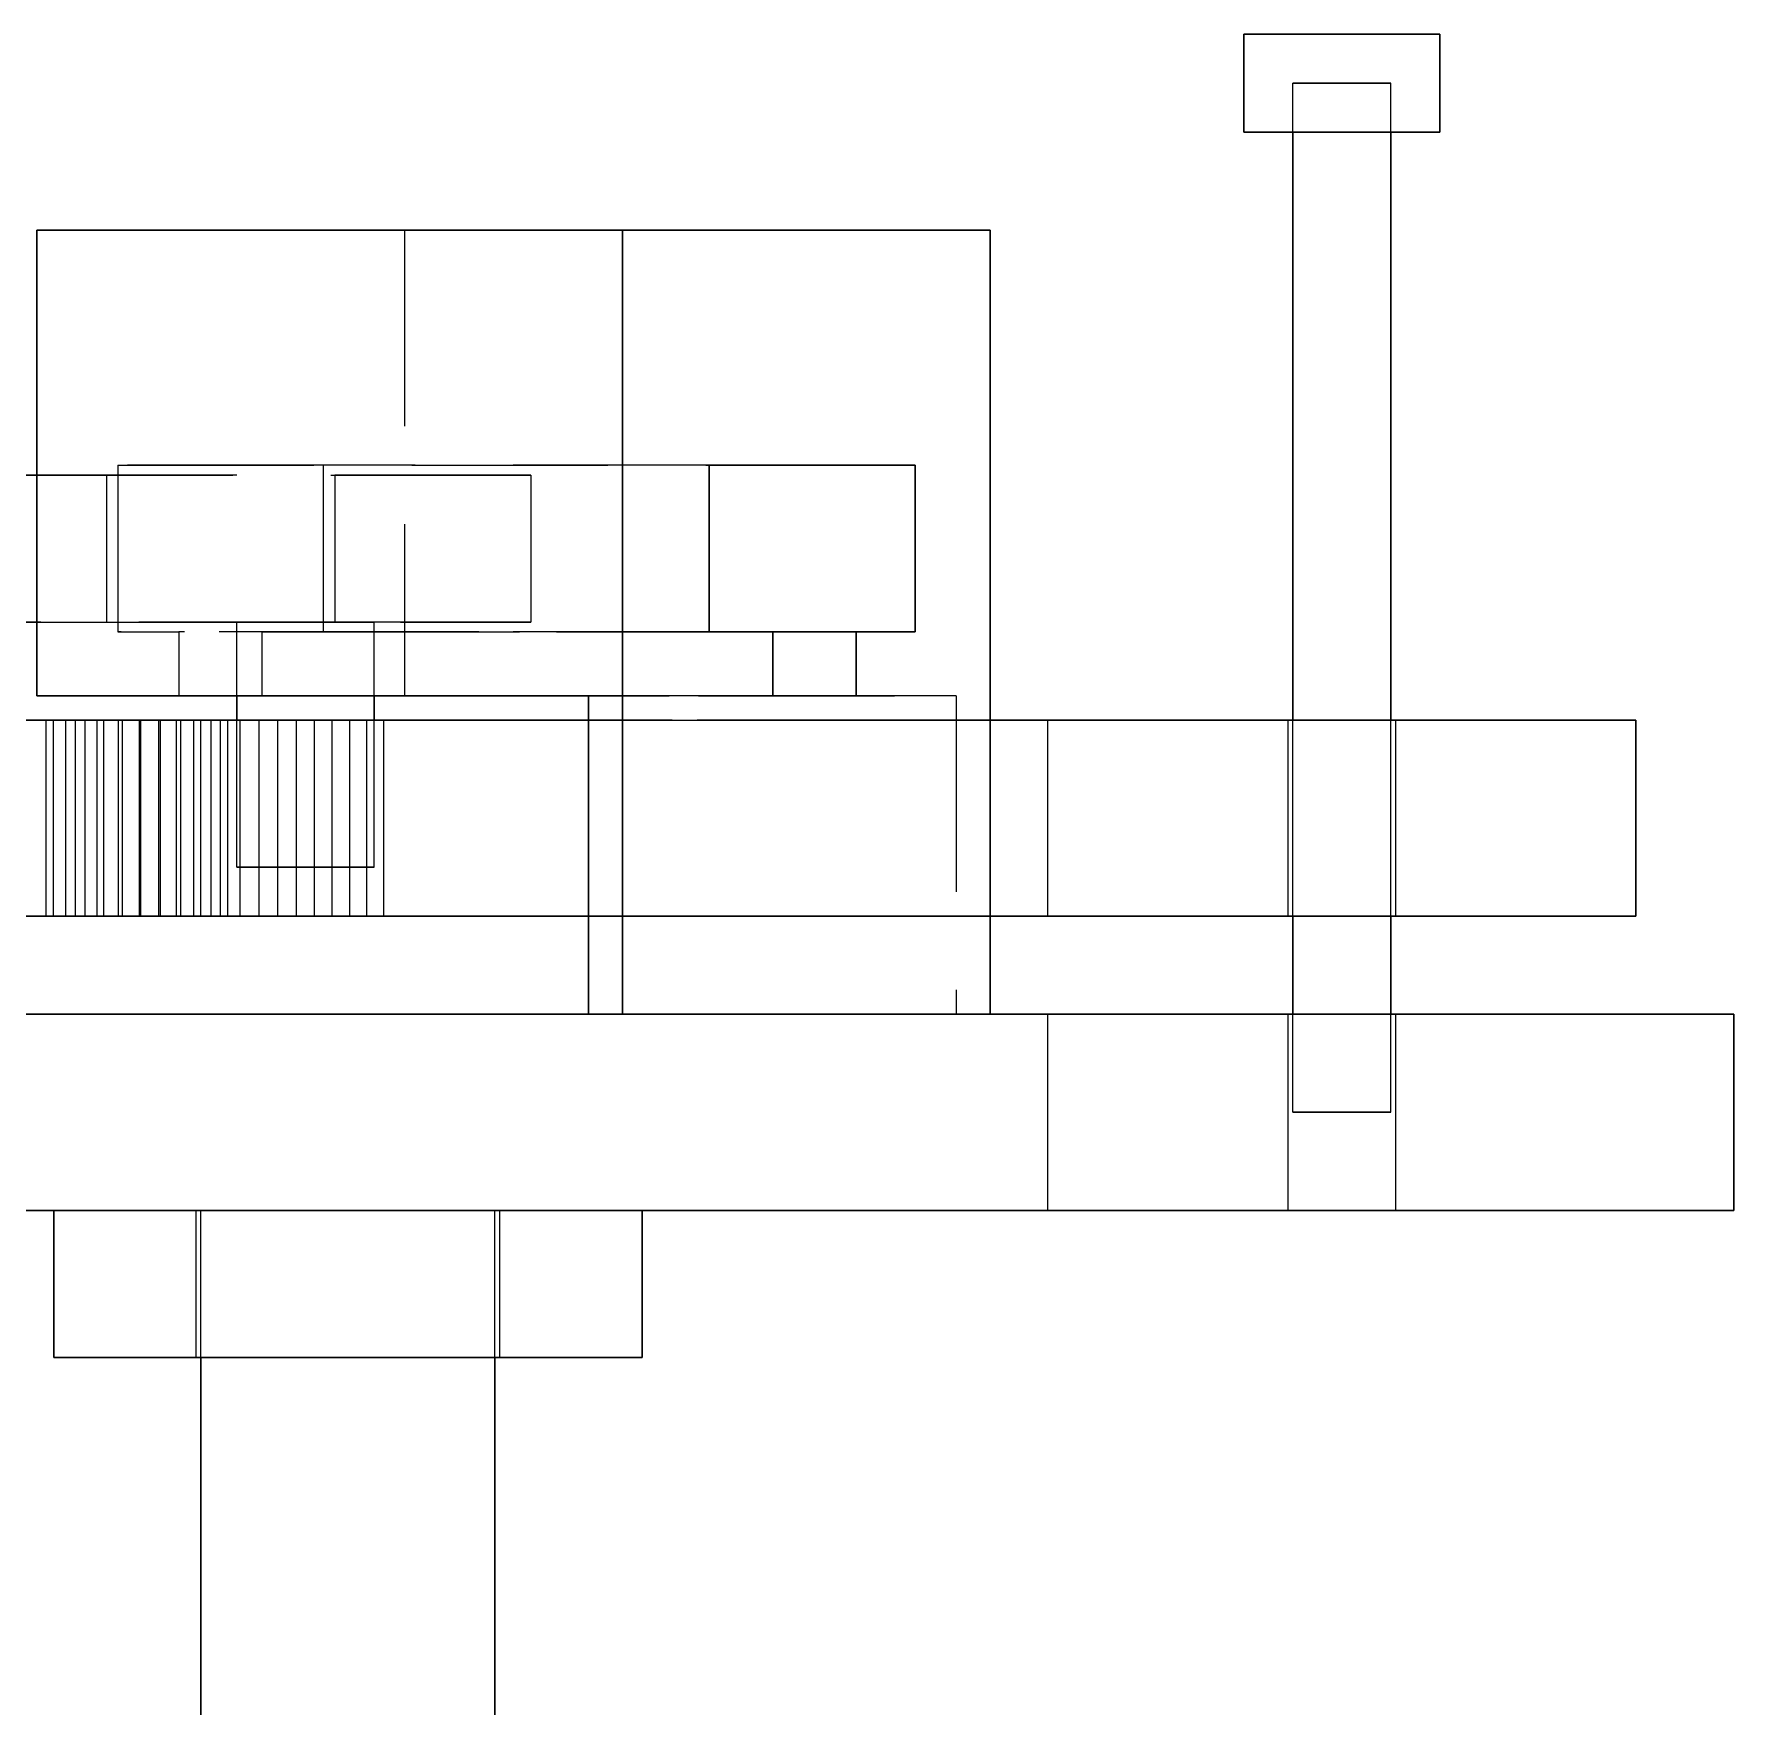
# Model space of a CAD drawing. Header units: millimetres. Extents: x 7 to 631, y -50 to 413.
# Drawn here: x 380.66 to 398, y 208.93 to 226 of the extents above; entities that cross this region are included whole.
import ezdxf

# ---------------------------------------------------------------- set-up
doc = ezdxf.new("R2010")
doc.units = ezdxf.units.MM
doc.linetypes.add('DASHED_STD', pattern=[3, 2, -1])
doc.layers.add('HIDDEN', color=7, linetype='DASHED_STD', lineweight=13)
doc.layers.add('VISIBLE', color=7, linetype='Continuous', lineweight=30)

msp = doc.modelspace()

# ---------------------------------------------------------------- linework, layer by layer
at = {"layer": 'HIDDEN'}
for points in [[(394, 226), (393.888035, 226), (393.77748, 226), (393.66972, 226), (393.566115, 226), (393.46797, 226), (393.37651, 226), (393.292895, 226), (393.21817, 226), (393.153275, 226), (393.09903, 226), (393.056115, 226), (393.02507, 226), (393.00629, 226), (393, 226)], [(395, 226), (394.99371, 226), (394.97493, 226), (394.943885, 226), (394.90097, 226), (394.846725, 226), (394.78183, 226), (394.707105, 226), (394.62349, 226), (394.53203, 226), (394.433885, 226), (394.33028, 226), (394.22252, 226), (394.111965, 226), (394, 226)], [(394, 225.5), (393.94402, 225.5), (393.88874, 225.5), (393.83486, 225.5), (393.78306, 225.5), (393.733985, 225.5), (393.688255, 225.5), (393.646445, 225.5), (393.609085, 225.5), (393.57664, 225.5), (393.549515, 225.5), (393.52806, 225.5), (393.512535, 225.5), (393.503145, 225.5), (393.5, 225.5)], [(393.5, 225.5), (393.512535, 225.5), (393.549515, 225.5), (393.609085, 225.5), (393.688255, 225.5), (393.78306, 225.5), (393.88874, 225.5), (394, 225.5), (394.11126, 225.5), (394.21694, 225.5), (394.311745, 225.5), (394.390915, 225.5), (394.450485, 225.5), (394.487465, 225.5), (394.5, 225.5)], [(393.5, 225), (393.5, 225.5)], [(394.5, 225.5), (394.496855, 225.5), (394.487465, 225.5), (394.47194, 225.5), (394.450485, 225.5), (394.42336, 225.5), (394.390915, 225.5), (394.353555, 225.5), (394.311745, 225.5), (394.266015, 225.5), (394.21694, 225.5), (394.16514, 225.5), (394.11126, 225.5), (394.05598, 225.5), (394, 225.5)], [(394.5, 225), (394.5, 225.5)], [(393, 225), (393.00629, 225), (393.02507, 225), (393.056115, 225), (393.09903, 225), (393.153275, 225), (393.21817, 225), (393.292895, 225), (393.37651, 225), (393.46797, 225), (393.566115, 225), (393.66972, 225), (393.77748, 225), (393.888035, 225), (394, 225)], [(394, 225), (394.111965, 225), (394.22252, 225), (394.33028, 225), (394.433885, 225), (394.53203, 225), (394.62349, 225), (394.707105, 225), (394.78183, 225), (394.846725, 225), (394.90097, 225), (394.943885, 225), (394.97493, 225), (394.99371, 225), (395, 225)], [(384.4346, 224), (380.6846, 224)], [(384.4346, 224), (384.4346, 219.25)], [(390.409725, 224), (384.4346, 224)], [(381.394535, 221.5), (379.394535, 221.5)], [(380.6846, 221.5), (383.724665, 221.5)], [(385.724665, 221.5), (381.394535, 221.5)], [(381.394535, 221.5), (381.394535, 220)], [(381.5096, 221.6), (387.54449, 221.6)], [(383.6096, 221.6), (381.5096, 221.6)], [(381.5096, 221.6), (381.5096, 219.9)], [(387.54449, 221.6), (383.6096, 221.6)], [(383.6096, 219.9), (383.6096, 221.6)], [(383.724665, 221.5), (385.724665, 221.5)], [(383.724665, 221.5), (383.724665, 220)], [(385.724665, 221.5), (385.724665, 220)], [(379.394535, 220), (381.394535, 220)], [(383.724665, 220), (380.6846, 220)], [(381.394535, 220), (385.724665, 220)], [(383.425625, 220), (383.34725, 220), (383.26986, 220), (383.19443, 220), (383.121905, 220), (383.053205, 220), (382.989185, 220), (382.93065, 220), (382.878345, 220), (382.83292, 220), (382.79495, 220), (382.76491, 220), (382.743175, 220), (382.730025, 220), (382.725625, 220)], [(382.725625, 220), (382.743175, 220), (382.79495, 220), (382.878345, 220), (382.989185, 220), (383.121905, 220), (383.26986, 220), (383.425625, 220), (383.58139, 220), (383.729345, 220), (383.86207, 220), (383.97291, 220), (384.056305, 220), (384.108075, 220), (384.125625, 220)], [(382.725625, 219.25), (382.725625, 220)], [(384.125625, 220), (384.121225, 220), (384.108075, 220), (384.086345, 220), (384.056305, 220), (384.018335, 220), (383.97291, 220), (383.9206, 220), (383.86207, 220), (383.79805, 220), (383.729345, 220), (383.65682, 220), (383.58139, 220), (383.504, 220), (383.425625, 220)], [(385.724665, 220), (383.724665, 220)], [(384.125625, 219.25), (384.125625, 220)], [(381.5096, 219.9), (382.1346, 219.9)], [(387.54449, 219.9), (381.5096, 219.9)], [(382.1346, 219.9), (382.1346, 219.25)], [(388.19231, 219.9), (382.1346, 219.9)], [(382.9846, 219.9), (383.6096, 219.9)], [(382.9846, 219.9), (388.19231, 219.9)], [(382.9846, 219.25), (382.9846, 219.9)], [(383.6096, 219.9), (389.64449, 219.9)], [(380.6846, 219.25), (382.1346, 219.25)], [(382.1346, 219.25), (387.763765, 219.25)], [(384.125625, 219.25), (382.9846, 219.25)], [(382.9846, 219.25), (384.4346, 219.25)], [(384.4346, 219.25), (390.063765, 219.25)], [(388.19231, 219.25), (386.313765, 219.25)], [(387.763765, 219.25), (386.313765, 219.25)], [(387.763765, 219.25), (388.19231, 219.25)], [(388.613765, 219.25), (387.763765, 219.25)], [(390.063765, 219.25), (388.613765, 219.25)], [(389.04231, 219.25), (388.613765, 219.25)], [(390.063765, 219.25), (390.063765, 216)], [(391, 219), (389.42046, 219), (384.76104, 219), (377.255385, 219), (367.27986, 219), (355.334675, 219), (342.01882, 219), (328, 219), (313.98118, 219), (300.665325, 219), (288.72014, 219), (278.744615, 219), (271.23896, 219), (266.57954, 219), (265, 219)], [(397, 219), (396.56614, 219), (395.270025, 219), (393.12795, 219), (390.16685, 219), (386.42397, 219), (381.94637, 219), (376.79037, 219), (371.020795, 219), (364.710215, 219), (357.93798, 219), (350.789255, 219), (343.353945, 219), (335.72555, 219), (328, 219)], [(328, 219), (335.05376, 219), (342.01882, 219), (348.80758, 219), (355.334675, 219), (361.51802, 219), (367.27986, 219), (372.547725, 219), (377.255385, 219), (381.343625, 219), (384.76104, 219), (387.46465, 219), (389.42046, 219), (390.60387, 219), (391, 219)], [(380.57275, 219), (380.57886, 219), (380.586345, 219), (380.59518, 219), (380.60536, 219), (380.616865, 219), (380.62967, 219), (380.64376, 219), (380.6591, 219), (380.675675, 219), (380.69345, 219), (380.71239, 219), (380.73247, 219), (380.75365, 219), (380.775895, 219)], [(380.853875, 219), (380.84637, 219), (380.83742, 219), (380.82704, 219), (380.815255, 219), (380.80208, 219), (380.78754, 219), (380.77167, 219), (380.75449, 219), (380.736035, 219), (380.716345, 219), (380.695445, 219), (380.673385, 219), (380.6502, 219), (380.625935, 219)], [(380.775895, 219), (380.78177, 219), (380.789015, 219), (380.797615, 219), (380.807555, 219), (380.81882, 219), (380.83139, 219), (380.84524, 219), (380.86035, 219), (380.87669, 219), (380.894235, 219), (380.912955, 219), (380.93281, 219), (380.95377, 219), (380.9758, 219)], [(380.775895, 219), (380.775895, 217)], [(381.078535, 219), (381.071275, 219), (381.06257, 219), (381.052435, 219), (381.04089, 219), (381.02796, 219), (381.013665, 219), (380.99803, 219), (380.981085, 219), (380.962865, 219), (380.943405, 219), (380.922735, 219), (380.900895, 219), (380.87793, 219), (380.853875, 219)], [(380.853875, 217), (380.853875, 219)], [(380.9758, 219), (380.98144, 219), (380.988445, 219), (380.99681, 219), (381.00651, 219), (381.01754, 219), (381.02987, 219), (381.043485, 219), (381.05836, 219), (381.07447, 219), (381.091785, 219), (381.110275, 219), (381.12991, 219), (381.15065, 219), (381.172465, 219)], [(380.9758, 219), (380.9758, 217)], [(381.299915, 219), (381.292895, 219), (381.284435, 219), (381.274545, 219), (381.263245, 219), (381.250555, 219), (381.2365, 219), (381.221105, 219), (381.2044, 219), (381.186415, 219), (381.167185, 219), (381.14674, 219), (381.125125, 219), (381.102375, 219), (381.078535, 219)], [(381.078535, 217), (381.078535, 219)], [(381.172465, 219), (381.17787, 219), (381.184635, 219), (381.19276, 219), (381.202225, 219), (381.213015, 219), (381.22511, 219), (381.23849, 219), (381.25313, 219), (381.269005, 219), (381.28609, 219), (381.30435, 219), (381.32376, 219), (381.344285, 219), (381.365885, 219)], [(381.172465, 219), (381.172465, 217)], [(381.518, 219), (381.51123, 219), (381.50301, 219), (381.493365, 219), (381.482305, 219), (381.46986, 219), (381.45605, 219), (381.440895, 219), (381.42443, 219), (381.40668, 219), (381.38768, 219), (381.367465, 219), (381.34607, 219), (381.32354, 219), (381.299915, 219)], [(381.299915, 217), (381.299915, 219)], [(381.365885, 219), (381.37105, 219), (381.37758, 219), (381.385465, 219), (381.394695, 219), (381.405245, 219), (381.4171, 219), (381.430245, 219), (381.44465, 219), (381.46029, 219), (381.477145, 219), (381.49518, 219), (381.514365, 219), (381.534665, 219), (381.55605, 219)], [(381.365885, 219), (381.365885, 217)], [(381.732795, 219), (381.726265, 219), (381.71829, 219), (381.70889, 219), (381.698075, 219), (381.685875, 219), (381.6723, 219), (381.65739, 219), (381.64116, 219), (381.623645, 219), (381.60488, 219), (381.58489, 219), (381.563725, 219), (381.541415, 219), (381.518, 219)], [(381.518, 217), (381.518, 219)], [(381.55605, 219), (381.56098, 219), (381.567275, 219), (381.574925, 219), (381.58391, 219), (381.594225, 219), (381.60584, 219), (381.61875, 219), (381.632915, 219), (381.648325, 219), (381.66495, 219), (381.682755, 219), (381.701715, 219), (381.721795, 219), (381.742965, 219)], [(381.55605, 219), (381.55605, 217)], [(381.94429, 219), (381.938, 219), (381.93027, 219), (381.92111, 219), (381.910545, 219), (381.898585, 219), (381.885255, 219), (381.870585, 219), (381.854595, 219), (381.837315, 219), (381.81878, 219), (381.799025, 219), (381.77808, 219), (381.75599, 219), (381.732795, 219)], [(381.732795, 217), (381.732795, 219)], [(381.742965, 219), (381.74766, 219), (381.753715, 219), (381.761125, 219), (381.769875, 219), (381.77995, 219), (381.79133, 219), (381.804, 219), (381.81793, 219), (381.833105, 219), (381.8495, 219), (381.867075, 219), (381.88581, 219), (381.90567, 219), (381.926615, 219)], [(381.742965, 219), (381.742965, 217)], [(381.926615, 219), (381.931075, 219), (381.936895, 219), (381.94407, 219), (381.95258, 219), (381.962415, 219), (381.97356, 219), (381.98599, 219), (381.99969, 219), (382.01463, 219), (382.03079, 219), (382.048135, 219), (382.066645, 219), (382.08628, 219), (382.10701, 219)], [(381.926615, 219), (381.926615, 217)], [(382.152475, 219), (382.14643, 219), (382.138945, 219), (382.13003, 219), (382.119705, 219), (382.10799, 219), (382.094905, 219), (382.080475, 219), (382.06472, 219), (382.04768, 219), (382.02938, 219), (382.00985, 219), (381.989135, 219), (381.96727, 219), (381.94429, 219)], [(381.94429, 217), (381.94429, 219)], [(382.10701, 219), (382.111235, 219), (382.11682, 219), (382.123755, 219), (382.132025, 219), (382.141625, 219), (382.15253, 219), (382.16472, 219), (382.178185, 219), (382.19289, 219), (382.208815, 219), (382.225935, 219), (382.244215, 219), (382.263625, 219), (382.284135, 219)], [(382.10701, 219), (382.10701, 217)], [(382.357355, 219), (382.35155, 219), (382.344305, 219), (382.335635, 219), (382.325555, 219), (382.314085, 219), (382.30124, 219), (382.28705, 219), (382.27154, 219), (382.254735, 219), (382.23667, 219), (382.217375, 219), (382.196885, 219), (382.17524, 219), (382.152475, 219)], [(382.152475, 217), (382.152475, 219)], [(382.284135, 219), (382.288125, 219), (382.293475, 219), (382.30017, 219), (382.308205, 219), (382.317565, 219), (382.32823, 219), (382.34019, 219), (382.353415, 219), (382.367885, 219), (382.38358, 219), (382.400465, 219), (382.41852, 219), (382.437705, 219), (382.457995, 219)], [(382.284135, 219), (382.284135, 217)], [(382.558915, 219), (382.553355, 219), (382.546355, 219), (382.53793, 219), (382.528095, 219), (382.516865, 219), (382.504265, 219), (382.490315, 219), (382.475045, 219), (382.45848, 219), (382.440645, 219), (382.42158, 219), (382.40132, 219), (382.379895, 219), (382.357355, 219)], [(382.357355, 217), (382.357355, 219)], [(382.457995, 219), (382.46175, 219), (382.466865, 219), (382.473325, 219), (382.48112, 219), (382.49024, 219), (382.50067, 219), (382.512385, 219), (382.525375, 219), (382.53961, 219), (382.55507, 219), (382.57173, 219), (382.589555, 219), (382.608515, 219), (382.628585, 219)], [(382.457995, 219), (382.457995, 217)], [(382.75716, 219), (382.75184, 219), (382.745085, 219), (382.7369, 219), (382.72731, 219), (382.716325, 219), (382.70397, 219), (382.69026, 219), (382.67523, 219), (382.6589, 219), (382.641305, 219), (382.62247, 219), (382.60244, 219), (382.58124, 219), (382.558915, 219)], [(382.558915, 217), (382.558915, 219)], [(382.628585, 219), (382.66238, 219), (382.732385, 219), (382.835285, 219), (382.96619, 219), (383.1189, 219), (383.286155, 219), (383.46003, 219), (383.632275, 219), (383.794715, 219), (383.93964, 219), (384.06018, 219), (384.150615, 219), (384.20665, 219), (384.225625, 219)], [(382.628585, 219), (382.628585, 217)], [(382.725625, 217.5), (382.725625, 219)], [(382.95208, 219), (382.947, 219), (382.94049, 219), (382.93255, 219), (382.9232, 219), (382.91246, 219), (382.90035, 219), (382.886885, 219), (382.872095, 219), (382.856, 219), (382.83864, 219), (382.82004, 219), (382.800235, 219), (382.779265, 219), (382.75716, 219)], [(382.75716, 217), (382.75716, 219)], [(383.14367, 219), (383.138835, 219), (383.132565, 219), (383.12487, 219), (383.115765, 219), (383.10527, 219), (383.0934, 219), (383.08018, 219), (383.06563, 219), (383.049775, 219), (383.03265, 219), (383.014285, 219), (382.99471, 219), (382.97396, 219), (382.95208, 219)], [(382.95208, 217), (382.95208, 219)], [(383.33193, 219), (383.327335, 219), (383.321305, 219), (383.313855, 219), (383.305, 219), (383.294745, 219), (383.28312, 219), (383.27014, 219), (383.25583, 219), (383.24022, 219), (383.22333, 219), (383.205195, 219), (383.18585, 219), (383.16533, 219), (383.14367, 219)], [(383.14367, 217), (383.14367, 219)], [(383.516855, 219), (383.5125, 219), (383.506715, 219), (383.49951, 219), (383.490895, 219), (383.480885, 219), (383.469505, 219), (383.456765, 219), (383.4427, 219), (383.427325, 219), (383.410675, 219), (383.392775, 219), (383.37366, 219), (383.35337, 219), (383.33193, 219)], [(383.33193, 217), (383.33193, 219)], [(383.69844, 219), (383.694325, 219), (383.688785, 219), (383.68182, 219), (383.67345, 219), (383.663685, 219), (383.652545, 219), (383.640055, 219), (383.626225, 219), (383.611095, 219), (383.59468, 219), (383.577015, 219), (383.558135, 219), (383.53807, 219), (383.516855, 219)], [(383.516855, 217), (383.516855, 219)], [(383.87668, 219), (383.87281, 219), (383.86751, 219), (383.86079, 219), (383.85266, 219), (383.84314, 219), (383.832245, 219), (383.819995, 219), (383.806415, 219), (383.79152, 219), (383.775345, 219), (383.757915, 219), (383.739265, 219), (383.71943, 219), (383.69844, 219)], [(383.69844, 217), (383.69844, 219)], [(384.05158, 219), (384.047945, 219), (384.04289, 219), (384.03641, 219), (384.02853, 219), (384.01925, 219), (384.0086, 219), (383.996595, 219), (383.983255, 219), (383.9686, 219), (383.952665, 219), (383.93547, 219), (383.917055, 219), (383.897445, 219), (383.87668, 219)], [(383.87668, 217), (383.87668, 219)], [(384.225625, 219), (384.224705, 219), (384.22194, 219), (384.21734, 219), (384.210915, 219), (384.20268, 219), (384.192655, 219), (384.18086, 219), (384.167325, 219), (384.15208, 219), (384.135165, 219), (384.11661, 219), (384.09646, 219), (384.07477, 219), (384.05158, 219)], [(384.05158, 217), (384.05158, 219)], [(384.125625, 217.5), (384.125625, 219)], [(384.225625, 217), (384.225625, 219)], [(386.313765, 219), (386.63655, 219), (386.954785, 219), (387.268435, 219), (387.577485, 219), (387.88191, 219), (388.18168, 219), (388.47678, 219), (388.767185, 219), (389.052865, 219), (389.333805, 219), (389.609985, 219), (389.88138, 219), (390.147965, 219), (390.409725, 219)], [(391, 217), (391, 219)], [(394.55, 219), (394.53621, 219), (394.495535, 219), (394.430005, 219), (394.34292, 219), (394.238635, 219), (394.122385, 219), (394, 219), (393.877615, 219), (393.761365, 219), (393.65708, 219), (393.569995, 219), (393.504465, 219), (393.46379, 219), (393.45, 219)], [(393.45, 219), (393.45346, 219), (393.46379, 219), (393.480865, 219), (393.504465, 219), (393.5343, 219), (393.569995, 219), (393.61109, 219), (393.65708, 219), (393.70738, 219), (393.761365, 219), (393.818345, 219), (393.877615, 219), (393.93842, 219), (394, 219)], [(393.45, 217), (393.45, 219)], [(393.5, 217), (393.5, 219)], [(394, 219), (394.06158, 219), (394.122385, 219), (394.181655, 219), (394.238635, 219), (394.29262, 219), (394.34292, 219), (394.38891, 219), (394.430005, 219), (394.4657, 219), (394.495535, 219), (394.519135, 219), (394.53621, 219), (394.54654, 219), (394.55, 219)], [(394.5, 217), (394.5, 219)], [(394.55, 217), (394.55, 219)], [(384.125625, 217.5), (384.108075, 217.5), (384.056305, 217.5), (383.97291, 217.5), (383.86207, 217.5), (383.729345, 217.5), (383.58139, 217.5), (383.425625, 217.5), (383.26986, 217.5), (383.121905, 217.5), (382.989185, 217.5), (382.878345, 217.5), (382.79495, 217.5), (382.743175, 217.5), (382.725625, 217.5)], [(382.725625, 217.5), (382.730025, 217.5), (382.743175, 217.5), (382.76491, 217.5), (382.79495, 217.5), (382.83292, 217.5), (382.878345, 217.5), (382.93065, 217.5), (382.989185, 217.5), (383.053205, 217.5), (383.121905, 217.5), (383.19443, 217.5), (383.26986, 217.5), (383.34725, 217.5), (383.425625, 217.5)], [(383.425625, 217.5), (383.504, 217.5), (383.58139, 217.5), (383.65682, 217.5), (383.729345, 217.5), (383.79805, 217.5), (383.86207, 217.5), (383.9206, 217.5), (383.97291, 217.5), (384.018335, 217.5), (384.056305, 217.5), (384.086345, 217.5), (384.108075, 217.5), (384.121225, 217.5), (384.125625, 217.5)], [(265, 217), (266.57954, 217), (271.23896, 217), (278.744615, 217), (288.72014, 217), (300.665325, 217), (313.98118, 217), (328, 217), (342.01882, 217), (355.334675, 217), (367.27986, 217), (377.255385, 217), (384.76104, 217), (389.42046, 217), (391, 217)], [(328, 217), (335.72555, 217), (343.353945, 217), (350.789255, 217), (357.93798, 217), (364.710215, 217), (371.020795, 217), (376.79037, 217), (381.94637, 217), (386.42397, 217), (390.16685, 217), (393.12795, 217), (395.270025, 217), (396.56614, 217), (397, 217)], [(391, 217), (390.60387, 217), (389.42046, 217), (387.46465, 217), (384.76104, 217), (381.343625, 217), (377.255385, 217), (372.547725, 217), (367.27986, 217), (361.51802, 217), (355.334675, 217), (348.80758, 217), (342.01882, 217), (335.05376, 217), (328, 217)], [(380.775895, 217), (380.75365, 217), (380.73247, 217), (380.71239, 217), (380.69345, 217), (380.675675, 217), (380.6591, 217), (380.64376, 217), (380.62967, 217), (380.616865, 217), (380.60536, 217), (380.59518, 217), (380.586345, 217), (380.57886, 217), (380.57275, 217)], [(380.625935, 217), (380.6502, 217), (380.673385, 217), (380.695445, 217), (380.716345, 217), (380.736035, 217), (380.75449, 217), (380.77167, 217), (380.78754, 217), (380.80208, 217), (380.815255, 217), (380.82704, 217), (380.83742, 217), (380.84637, 217), (380.853875, 217)], [(380.9758, 217), (380.95377, 217), (380.93281, 217), (380.912955, 217), (380.894235, 217), (380.87669, 217), (380.86035, 217), (380.84524, 217), (380.83139, 217), (380.81882, 217), (380.807555, 217), (380.797615, 217), (380.789015, 217), (380.78177, 217), (380.775895, 217)], [(380.853875, 217), (380.87793, 217), (380.900895, 217), (380.922735, 217), (380.943405, 217), (380.962865, 217), (380.981085, 217), (380.99803, 217), (381.013665, 217), (381.02796, 217), (381.04089, 217), (381.052435, 217), (381.06257, 217), (381.071275, 217), (381.078535, 217)], [(381.172465, 217), (381.15065, 217), (381.12991, 217), (381.110275, 217), (381.091785, 217), (381.07447, 217), (381.05836, 217), (381.043485, 217), (381.02987, 217), (381.01754, 217), (381.00651, 217), (380.99681, 217), (380.988445, 217), (380.98144, 217), (380.9758, 217)], [(381.078535, 217), (381.102375, 217), (381.125125, 217), (381.14674, 217), (381.167185, 217), (381.186415, 217), (381.2044, 217), (381.221105, 217), (381.2365, 217), (381.250555, 217), (381.263245, 217), (381.274545, 217), (381.284435, 217), (381.292895, 217), (381.299915, 217)], [(381.365885, 217), (381.344285, 217), (381.32376, 217), (381.30435, 217), (381.28609, 217), (381.269005, 217), (381.25313, 217), (381.23849, 217), (381.22511, 217), (381.213015, 217), (381.202225, 217), (381.19276, 217), (381.184635, 217), (381.17787, 217), (381.172465, 217)], [(381.299915, 217), (381.32354, 217), (381.34607, 217), (381.367465, 217), (381.38768, 217), (381.40668, 217), (381.42443, 217), (381.440895, 217), (381.45605, 217), (381.46986, 217), (381.482305, 217), (381.493365, 217), (381.50301, 217), (381.51123, 217), (381.518, 217)], [(381.55605, 217), (381.534665, 217), (381.514365, 217), (381.49518, 217), (381.477145, 217), (381.46029, 217), (381.44465, 217), (381.430245, 217), (381.4171, 217), (381.405245, 217), (381.394695, 217), (381.385465, 217), (381.37758, 217), (381.37105, 217), (381.365885, 217)], [(381.518, 217), (381.541415, 217), (381.563725, 217), (381.58489, 217), (381.60488, 217), (381.623645, 217), (381.64116, 217), (381.65739, 217), (381.6723, 217), (381.685875, 217), (381.698075, 217), (381.70889, 217), (381.71829, 217), (381.726265, 217), (381.732795, 217)], [(381.742965, 217), (381.721795, 217), (381.701715, 217), (381.682755, 217), (381.66495, 217), (381.648325, 217), (381.632915, 217), (381.61875, 217), (381.60584, 217), (381.594225, 217), (381.58391, 217), (381.574925, 217), (381.567275, 217), (381.56098, 217), (381.55605, 217)], [(381.732795, 217), (381.75599, 217), (381.77808, 217), (381.799025, 217), (381.81878, 217), (381.837315, 217), (381.854595, 217), (381.870585, 217), (381.885255, 217), (381.898585, 217), (381.910545, 217), (381.92111, 217), (381.93027, 217), (381.938, 217), (381.94429, 217)], [(381.926615, 217), (381.90567, 217), (381.88581, 217), (381.867075, 217), (381.8495, 217), (381.833105, 217), (381.81793, 217), (381.804, 217), (381.79133, 217), (381.77995, 217), (381.769875, 217), (381.761125, 217), (381.753715, 217), (381.74766, 217), (381.742965, 217)], [(382.10701, 217), (382.08628, 217), (382.066645, 217), (382.048135, 217), (382.03079, 217), (382.01463, 217), (381.99969, 217), (381.98599, 217), (381.97356, 217), (381.962415, 217), (381.95258, 217), (381.94407, 217), (381.936895, 217), (381.931075, 217), (381.926615, 217)], [(381.94429, 217), (381.96727, 217), (381.989135, 217), (382.00985, 217), (382.02938, 217), (382.04768, 217), (382.06472, 217), (382.080475, 217), (382.094905, 217), (382.10799, 217), (382.119705, 217), (382.13003, 217), (382.138945, 217), (382.14643, 217), (382.152475, 217)], [(382.284135, 217), (382.263625, 217), (382.244215, 217), (382.225935, 217), (382.208815, 217), (382.19289, 217), (382.178185, 217), (382.16472, 217), (382.15253, 217), (382.141625, 217), (382.132025, 217), (382.123755, 217), (382.11682, 217), (382.111235, 217), (382.10701, 217)], [(382.152475, 217), (382.17524, 217), (382.196885, 217), (382.217375, 217), (382.23667, 217), (382.254735, 217), (382.27154, 217), (382.28705, 217), (382.30124, 217), (382.314085, 217), (382.325555, 217), (382.335635, 217), (382.344305, 217), (382.35155, 217), (382.357355, 217)], [(382.457995, 217), (382.437705, 217), (382.41852, 217), (382.400465, 217), (382.38358, 217), (382.367885, 217), (382.353415, 217), (382.34019, 217), (382.32823, 217), (382.317565, 217), (382.308205, 217), (382.30017, 217), (382.293475, 217), (382.288125, 217), (382.284135, 217)], [(382.357355, 217), (382.379895, 217), (382.40132, 217), (382.42158, 217), (382.440645, 217), (382.45848, 217), (382.475045, 217), (382.490315, 217), (382.504265, 217), (382.516865, 217), (382.528095, 217), (382.53793, 217), (382.546355, 217), (382.553355, 217), (382.558915, 217)], [(382.628585, 217), (382.608515, 217), (382.589555, 217), (382.57173, 217), (382.55507, 217), (382.53961, 217), (382.525375, 217), (382.512385, 217), (382.50067, 217), (382.49024, 217), (382.48112, 217), (382.473325, 217), (382.466865, 217), (382.46175, 217), (382.457995, 217)], [(382.558915, 217), (382.58124, 217), (382.60244, 217), (382.62247, 217), (382.641305, 217), (382.6589, 217), (382.67523, 217), (382.69026, 217), (382.70397, 217), (382.716325, 217), (382.72731, 217), (382.7369, 217), (382.745085, 217), (382.75184, 217), (382.75716, 217)], [(384.225625, 217), (384.20665, 217), (384.150615, 217), (384.06018, 217), (383.93964, 217), (383.794715, 217), (383.632275, 217), (383.46003, 217), (383.286155, 217), (383.1189, 217), (382.96619, 217), (382.835285, 217), (382.732385, 217), (382.66238, 217), (382.628585, 217)], [(382.75716, 217), (382.779265, 217), (382.800235, 217), (382.82004, 217), (382.83864, 217), (382.856, 217), (382.872095, 217), (382.886885, 217), (382.90035, 217), (382.91246, 217), (382.9232, 217), (382.93255, 217), (382.94049, 217), (382.947, 217), (382.95208, 217)], [(382.95208, 217), (382.97396, 217), (382.99471, 217), (383.014285, 217), (383.03265, 217), (383.049775, 217), (383.06563, 217), (383.08018, 217), (383.0934, 217), (383.10527, 217), (383.115765, 217), (383.12487, 217), (383.132565, 217), (383.138835, 217), (383.14367, 217)], [(383.14367, 217), (383.16533, 217), (383.18585, 217), (383.205195, 217), (383.22333, 217), (383.24022, 217), (383.25583, 217), (383.27014, 217), (383.28312, 217), (383.294745, 217), (383.305, 217), (383.313855, 217), (383.321305, 217), (383.327335, 217), (383.33193, 217)], [(383.33193, 217), (383.35337, 217), (383.37366, 217), (383.392775, 217), (383.410675, 217), (383.427325, 217), (383.4427, 217), (383.456765, 217), (383.469505, 217), (383.480885, 217), (383.490895, 217), (383.49951, 217), (383.506715, 217), (383.5125, 217), (383.516855, 217)], [(383.516855, 217), (383.53807, 217), (383.558135, 217), (383.577015, 217), (383.59468, 217), (383.611095, 217), (383.626225, 217), (383.640055, 217), (383.652545, 217), (383.663685, 217), (383.67345, 217), (383.68182, 217), (383.688785, 217), (383.694325, 217), (383.69844, 217)], [(383.69844, 217), (383.71943, 217), (383.739265, 217), (383.757915, 217), (383.775345, 217), (383.79152, 217), (383.806415, 217), (383.819995, 217), (383.832245, 217), (383.84314, 217), (383.85266, 217), (383.86079, 217), (383.86751, 217), (383.87281, 217), (383.87668, 217)], [(383.87668, 217), (383.897445, 217), (383.917055, 217), (383.93547, 217), (383.952665, 217), (383.9686, 217), (383.983255, 217), (383.996595, 217), (384.0086, 217), (384.01925, 217), (384.02853, 217), (384.03641, 217), (384.04289, 217), (384.047945, 217), (384.05158, 217)], [(384.05158, 217), (384.07477, 217), (384.09646, 217), (384.11661, 217), (384.135165, 217), (384.15208, 217), (384.167325, 217), (384.18086, 217), (384.192655, 217), (384.20268, 217), (384.210915, 217), (384.21734, 217), (384.22194, 217), (384.224705, 217), (384.225625, 217)], [(390.409725, 217), (390.147965, 217), (389.88138, 217), (389.609985, 217), (389.333805, 217), (389.052865, 217), (388.767185, 217), (388.47678, 217), (388.18168, 217), (387.88191, 217), (387.577485, 217), (387.268435, 217), (386.954785, 217), (386.63655, 217), (386.313765, 217)], [(394, 217), (393.93842, 217), (393.877615, 217), (393.818345, 217), (393.761365, 217), (393.70738, 217), (393.65708, 217), (393.61109, 217), (393.569995, 217), (393.5343, 217), (393.504465, 217), (393.480865, 217), (393.46379, 217), (393.45346, 217), (393.45, 217)], [(393.45, 217), (393.46379, 217), (393.504465, 217), (393.569995, 217), (393.65708, 217), (393.761365, 217), (393.877615, 217), (394, 217), (394.122385, 217), (394.238635, 217), (394.34292, 217), (394.430005, 217), (394.495535, 217), (394.53621, 217), (394.55, 217)], [(394.55, 217), (394.54654, 217), (394.53621, 217), (394.519135, 217), (394.495535, 217), (394.4657, 217), (394.430005, 217), (394.38891, 217), (394.34292, 217), (394.29262, 217), (394.238635, 217), (394.181655, 217), (394.122385, 217), (394.06158, 217), (394, 217)], [(391, 216), (389.42046, 216), (384.76104, 216), (377.255385, 216), (367.27986, 216), (355.334675, 216), (342.01882, 216), (328, 216), (313.98118, 216), (300.665325, 216), (288.72014, 216), (278.744615, 216), (271.23896, 216), (266.57954, 216), (265, 216)], [(328, 216), (335.05376, 216), (342.01882, 216), (348.80758, 216), (355.334675, 216), (361.51802, 216), (367.27986, 216), (372.547725, 216), (377.255385, 216), (381.343625, 216), (384.76104, 216), (387.46465, 216), (389.42046, 216), (390.60387, 216), (391, 216)], [(398, 216), (397.58935, 216), (396.362215, 216), (394.333, 216), (391.525505, 216), (387.972675, 216), (383.716195, 216), (378.806005, 216), (373.29971, 216), (367.261925, 216), (360.763485, 216), (353.88063, 216), (346.694125, 216), (339.288285, 216), (331.75, 216)], [(386.659725, 216), (386.313765, 216)], [(386.313765, 216), (390.063765, 216)], [(390.063765, 216), (390.409725, 216)], [(391, 214), (391, 216)], [(394.55, 216), (394.53621, 216), (394.495535, 216), (394.430005, 216), (394.34292, 216), (394.238635, 216), (394.122385, 216), (394, 216), (393.877615, 216), (393.761365, 216), (393.65708, 216), (393.569995, 216), (393.504465, 216), (393.46379, 216), (393.45, 216)], [(393.45, 216), (393.45346, 216), (393.46379, 216), (393.480865, 216), (393.504465, 216), (393.5343, 216), (393.569995, 216), (393.61109, 216), (393.65708, 216), (393.70738, 216), (393.761365, 216), (393.818345, 216), (393.877615, 216), (393.93842, 216), (394, 216)], [(393.45, 214), (393.45, 216)], [(393.5, 215), (393.5, 216)], [(394, 216), (394.06158, 216), (394.122385, 216), (394.181655, 216), (394.238635, 216), (394.29262, 216), (394.34292, 216), (394.38891, 216), (394.430005, 216), (394.4657, 216), (394.495535, 216), (394.519135, 216), (394.53621, 216), (394.54654, 216), (394.55, 216)], [(394.5, 215), (394.5, 216)], [(394.55, 214), (394.55, 216)], [(394.5, 215), (394.487465, 215), (394.450485, 215), (394.390915, 215), (394.311745, 215), (394.21694, 215), (394.11126, 215), (394, 215), (393.88874, 215), (393.78306, 215), (393.688255, 215), (393.609085, 215), (393.549515, 215), (393.512535, 215), (393.5, 215)], [(393.5, 215), (393.503145, 215), (393.512535, 215), (393.52806, 215), (393.549515, 215), (393.57664, 215), (393.609085, 215), (393.646445, 215), (393.688255, 215), (393.733985, 215), (393.78306, 215), (393.83486, 215), (393.88874, 215), (393.94402, 215), (394, 215)], [(394, 215), (394.05598, 215), (394.11126, 215), (394.16514, 215), (394.21694, 215), (394.266015, 215), (394.311745, 215), (394.353555, 215), (394.390915, 215), (394.42336, 215), (394.450485, 215), (394.47194, 215), (394.487465, 215), (394.496855, 215), (394.5, 215)], [(265, 214), (266.57954, 214), (271.23896, 214), (278.744615, 214), (288.72014, 214), (300.665325, 214), (313.98118, 214), (328, 214), (342.01882, 214), (355.334675, 214), (367.27986, 214), (377.255385, 214), (384.76104, 214), (389.42046, 214), (391, 214)], [(391, 214), (390.60387, 214), (389.42046, 214), (387.46465, 214), (384.76104, 214), (381.343625, 214), (377.255385, 214), (372.547725, 214), (367.27986, 214), (361.51802, 214), (355.334675, 214), (348.80758, 214), (342.01882, 214), (335.05376, 214), (328, 214)], [(328, 214), (335.837515, 214), (343.576465, 214), (351.119535, 214), (358.37186, 214), (365.242245, 214), (371.644285, 214), (377.497475, 214), (382.728205, 214), (387.270695, 214), (391.06782, 214), (394.071835, 214), (396.244955, 214), (397.559855, 214), (398, 214)], [(383.85864, 214), (383.522745, 214), (383.191075, 214), (382.8678, 214), (382.556985, 214), (382.26254, 214), (381.98817, 214), (381.73732, 214), (381.513145, 214), (381.318465, 214), (381.15573, 214), (381.02699, 214), (380.933855, 214), (380.8775, 214), (380.85864, 214)], [(380.85864, 214), (380.933855, 214), (381.15573, 214), (381.513145, 214), (381.98817, 214), (382.556985, 214), (383.191075, 214), (383.85864, 214), (384.5262, 214), (385.16029, 214), (385.72911, 214), (386.204135, 214), (386.561545, 214), (386.78342, 214), (386.85864, 214)], [(385.40864, 214), (385.369775, 214), (385.25514, 214), (385.070475, 214), (384.82505, 214), (384.53116, 214), (384.203545, 214), (383.85864, 214), (383.51373, 214), (383.18612, 214), (382.89223, 214), (382.6468, 214), (382.462135, 214), (382.3475, 214), (382.30864, 214)], [(382.30864, 214), (382.318385, 214), (382.3475, 214), (382.39562, 214), (382.462135, 214), (382.546215, 214), (382.6468, 214), (382.762625, 214), (382.89223, 214), (383.03399, 214), (383.18612, 214), (383.346705, 214), (383.51373, 214), (383.685095, 214), (383.85864, 214)], [(382.30864, 212.5), (382.30864, 214)], [(383.85864, 214), (383.69069, 214), (383.524855, 214), (383.36322, 214), (383.207815, 214), (383.06059, 214), (382.923405, 214), (382.79798, 214), (382.68589, 214), (382.58855, 214), (382.507185, 214), (382.442815, 214), (382.396245, 214), (382.36807, 214), (382.35864, 214)], [(382.35864, 214), (382.396245, 214), (382.507185, 214), (382.68589, 214), (382.923405, 214), (383.207815, 214), (383.524855, 214), (383.85864, 214), (384.19242, 214), (384.509465, 214), (384.793875, 214), (385.031385, 214), (385.21009, 214), (385.32103, 214), (385.35864, 214)], [(382.35864, 212.5), (382.35864, 214)], [(385.35864, 214), (385.349205, 214), (385.32103, 214), (385.274465, 214), (385.21009, 214), (385.128725, 214), (385.031385, 214), (384.9193, 214), (384.793875, 214), (384.656685, 214), (384.509465, 214), (384.354055, 214), (384.19242, 214), (384.026585, 214), (383.85864, 214)], [(383.85864, 214), (384.032185, 214), (384.203545, 214), (384.37057, 214), (384.53116, 214), (384.68329, 214), (384.82505, 214), (384.954655, 214), (385.070475, 214), (385.17106, 214), (385.25514, 214), (385.32166, 214), (385.369775, 214), (385.39889, 214), (385.40864, 214)], [(386.85864, 214), (386.839775, 214), (386.78342, 214), (386.69029, 214), (386.561545, 214), (386.39881, 214), (386.204135, 214), (385.97996, 214), (385.72911, 214), (385.454735, 214), (385.16029, 214), (384.849475, 214), (384.5262, 214), (384.19453, 214), (383.85864, 214)], [(385.35864, 212.5), (385.35864, 214)], [(385.40864, 212.5), (385.40864, 214)], [(394, 214), (393.93842, 214), (393.877615, 214), (393.818345, 214), (393.761365, 214), (393.70738, 214), (393.65708, 214), (393.61109, 214), (393.569995, 214), (393.5343, 214), (393.504465, 214), (393.480865, 214), (393.46379, 214), (393.45346, 214), (393.45, 214)], [(393.45, 214), (393.46379, 214), (393.504465, 214), (393.569995, 214), (393.65708, 214), (393.761365, 214), (393.877615, 214), (394, 214), (394.122385, 214), (394.238635, 214), (394.34292, 214), (394.430005, 214), (394.495535, 214), (394.53621, 214), (394.55, 214)], [(394.55, 214), (394.54654, 214), (394.53621, 214), (394.519135, 214), (394.495535, 214), (394.4657, 214), (394.430005, 214), (394.38891, 214), (394.34292, 214), (394.29262, 214), (394.238635, 214), (394.181655, 214), (394.122385, 214), (394.06158, 214), (394, 214)], [(380.85864, 212.5), (380.8775, 212.5), (380.933855, 212.5), (381.02699, 212.5), (381.15573, 212.5), (381.318465, 212.5), (381.513145, 212.5), (381.73732, 212.5), (381.98817, 212.5), (382.26254, 212.5), (382.556985, 212.5), (382.8678, 212.5), (383.191075, 212.5), (383.522745, 212.5), (383.85864, 212.5)], [(383.85864, 212.5), (383.685095, 212.5), (383.51373, 212.5), (383.346705, 212.5), (383.18612, 212.5), (383.03399, 212.5), (382.89223, 212.5), (382.762625, 212.5), (382.6468, 212.5), (382.546215, 212.5), (382.462135, 212.5), (382.39562, 212.5), (382.3475, 212.5), (382.318385, 212.5), (382.30864, 212.5)], [(382.30864, 212.5), (382.3475, 212.5), (382.462135, 212.5), (382.6468, 212.5), (382.89223, 212.5), (383.18612, 212.5), (383.51373, 212.5), (383.85864, 212.5), (384.203545, 212.5), (384.53116, 212.5), (384.82505, 212.5), (385.070475, 212.5), (385.25514, 212.5), (385.369775, 212.5), (385.40864, 212.5)], [(385.40864, 212.5), (385.39889, 212.5), (385.369775, 212.5), (385.32166, 212.5), (385.25514, 212.5), (385.17106, 212.5), (385.070475, 212.5), (384.954655, 212.5), (384.82505, 212.5), (384.68329, 212.5), (384.53116, 212.5), (384.37057, 212.5), (384.203545, 212.5), (384.032185, 212.5), (383.85864, 212.5)], [(383.85864, 212.5), (384.19453, 212.5), (384.5262, 212.5), (384.849475, 212.5), (385.16029, 212.5), (385.454735, 212.5), (385.72911, 212.5), (385.97996, 212.5), (386.204135, 212.5), (386.39881, 212.5), (386.561545, 212.5), (386.69029, 212.5), (386.78342, 212.5), (386.839775, 212.5), (386.85864, 212.5)]]:
    msp.add_lwpolyline(points, dxfattribs=at)
at = {"layer": 'VISIBLE'}
for points in [[(393, 226), (393.02507, 226), (393.09903, 226), (393.21817, 226), (393.37651, 226), (393.566115, 226), (393.77748, 226), (394, 226), (394.22252, 226), (394.433885, 226), (394.62349, 226), (394.78183, 226), (394.90097, 226), (394.97493, 226), (395, 226)], [(393, 225), (393, 226)], [(395, 225), (395, 226)], [(395, 225), (394.97493, 225), (394.90097, 225), (394.78183, 225), (394.62349, 225), (394.433885, 225), (394.22252, 225), (394, 225), (393.77748, 225), (393.566115, 225), (393.37651, 225), (393.21817, 225), (393.09903, 225), (393.02507, 225), (393, 225)], [(393.5, 219), (393.5, 225)], [(394.5, 219), (394.5, 225)], [(380.6846, 224), (386.659725, 224)], [(380.6846, 224), (380.6846, 219.25)], [(386.659725, 216), (386.659725, 224)], [(386.659725, 224), (386.95047, 224), (387.23776, 224), (387.521575, 224), (387.8019, 224), (388.07872, 224), (388.35202, 224), (388.62178, 224), (388.887985, 224), (389.15062, 224), (389.40967, 224), (389.665125, 224), (389.91696, 224), (390.165165, 224), (390.409725, 224)], [(390.409725, 224), (390.409725, 216)], [(379.394535, 221.5), (380.6846, 221.5)], [(389.64449, 221.6), (387.54449, 221.6)], [(389.64449, 221.6), (389.501765, 221.6), (389.35791, 221.6), (389.21293, 221.6), (389.06682, 221.6), (388.91959, 221.6), (388.771245, 221.6), (388.62178, 221.6), (388.4712, 221.6), (388.31951, 221.6), (388.16671, 221.6), (388.012805, 221.6), (387.8578, 221.6), (387.701695, 221.6), (387.54449, 221.6)], [(387.54449, 221.6), (387.54449, 219.9)], [(389.64449, 219.9), (389.64449, 221.6)], [(380.6846, 220), (379.394535, 220)], [(387.54449, 219.9), (387.591395, 219.9), (387.638205, 219.9), (387.684915, 219.9), (387.73153, 219.9), (387.778045, 219.9), (387.824465, 219.9), (387.87079, 219.9), (387.917015, 219.9), (387.96314, 219.9), (388.00917, 219.9), (388.0551, 219.9), (388.100935, 219.9), (388.14667, 219.9), (388.19231, 219.9)], [(388.19231, 219.9), (389.04231, 219.9)], [(388.19231, 219.9), (388.19231, 219.25)], [(389.04231, 219.9), (389.08597, 219.9), (389.12953, 219.9), (389.172995, 219.9), (389.216355, 219.9), (389.25962, 219.9), (389.302785, 219.9), (389.345845, 219.9), (389.38881, 219.9), (389.431675, 219.9), (389.47444, 219.9), (389.5171, 219.9), (389.559665, 219.9), (389.60213, 219.9), (389.64449, 219.9)], [(389.04231, 219.25), (389.04231, 219.9)], [(386.313765, 219.25), (380.6846, 219.25)], [(382.725625, 219), (382.725625, 219.25)], [(386.313765, 219.25), (384.125625, 219.25)], [(384.125625, 219), (384.125625, 219.25)], [(386.313765, 219.25), (386.313765, 216)], [(388.613765, 219.25), (388.19231, 219.25)], [(388.19231, 219.25), (388.254205, 219.25), (388.315925, 219.25), (388.37746, 219.25), (388.43881, 219.25), (388.49998, 219.25), (388.56097, 219.25), (388.62178, 219.25), (388.682405, 219.25), (388.742845, 219.25), (388.803105, 219.25), (388.86318, 219.25), (388.923075, 219.25), (388.982785, 219.25), (389.04231, 219.25)], [(269.686235, 219), (275.57522, 219), (282.546835, 219), (290.45711, 219), (299.14269, 219), (308.424205, 219), (318.109985, 219), (328, 219), (337.890015, 219), (347.575795, 219), (356.85731, 219), (365.54289, 219), (373.453165, 219), (380.42478, 219), (386.313765, 219)], [(390.409725, 219), (391.304855, 219), (392.13728, 219), (392.906185, 219), (393.6108, 219), (394.25043, 219), (394.82445, 219), (395.332275, 219), (395.77342, 219), (396.147435, 219), (396.45395, 219), (396.69267, 219), (396.863355, 219), (396.96583, 219), (397, 219)], [(397, 217), (397, 219)], [(386.313765, 217), (380.42478, 217), (373.453165, 217), (365.54289, 217), (356.85731, 217), (347.575795, 217), (337.890015, 217), (328, 217), (318.109985, 217), (308.424205, 217), (299.14269, 217), (290.45711, 217), (282.546835, 217), (275.57522, 217), (269.686235, 217)], [(397, 217), (396.96583, 217), (396.863355, 217), (396.69267, 217), (396.45395, 217), (396.147435, 217), (395.77342, 217), (395.332275, 217), (394.82445, 217), (394.25043, 217), (393.6108, 217), (392.906185, 217), (392.13728, 217), (391.304855, 217), (390.409725, 217)], [(393.5, 216), (393.5, 217)], [(394.5, 216), (394.5, 217)], [(269.340275, 216), (275.333865, 216), (282.386785, 216), (290.35717, 216), (299.0847, 216), (308.393835, 216), (318.097325, 216), (328, 216), (337.902675, 216), (347.606165, 216), (356.9153, 216), (365.64283, 216), (373.613215, 216), (380.666135, 216), (386.659725, 216)], [(390.409725, 216), (391.43865, 216), (392.396085, 216), (393.280945, 216), (394.09224, 216), (394.82905, 216), (395.49055, 216), (396.07599, 216), (396.584715, 216), (397.016145, 216), (397.3698, 216), (397.64528, 216), (397.84227, 216), (397.960555, 216), (398, 216)], [(398, 214), (398, 216)], [(398, 214), (396.244955, 214), (391.06782, 214), (382.728205, 214), (371.644285, 214), (358.37186, 214), (343.576465, 214), (328, 214), (312.423535, 214), (297.62814, 214), (284.355715, 214), (273.271795, 214), (264.93218, 214), (259.755045, 214), (258, 214)], [(380.85864, 212.5), (380.85864, 214)], [(386.85864, 212.5), (386.85864, 214)], [(386.85864, 212.5), (386.78342, 212.5), (386.561545, 212.5), (386.204135, 212.5), (385.72911, 212.5), (385.16029, 212.5), (384.5262, 212.5), (383.85864, 212.5), (383.191075, 212.5), (382.556985, 212.5), (381.98817, 212.5), (381.513145, 212.5), (381.15573, 212.5), (380.933855, 212.5), (380.85864, 212.5)], [(382.35864, 140), (382.35864, 212.5)], [(385.35864, 140), (385.35864, 212.5)]]:
    msp.add_lwpolyline(points, dxfattribs=at)

doc.saveas('drawing.dxf')
